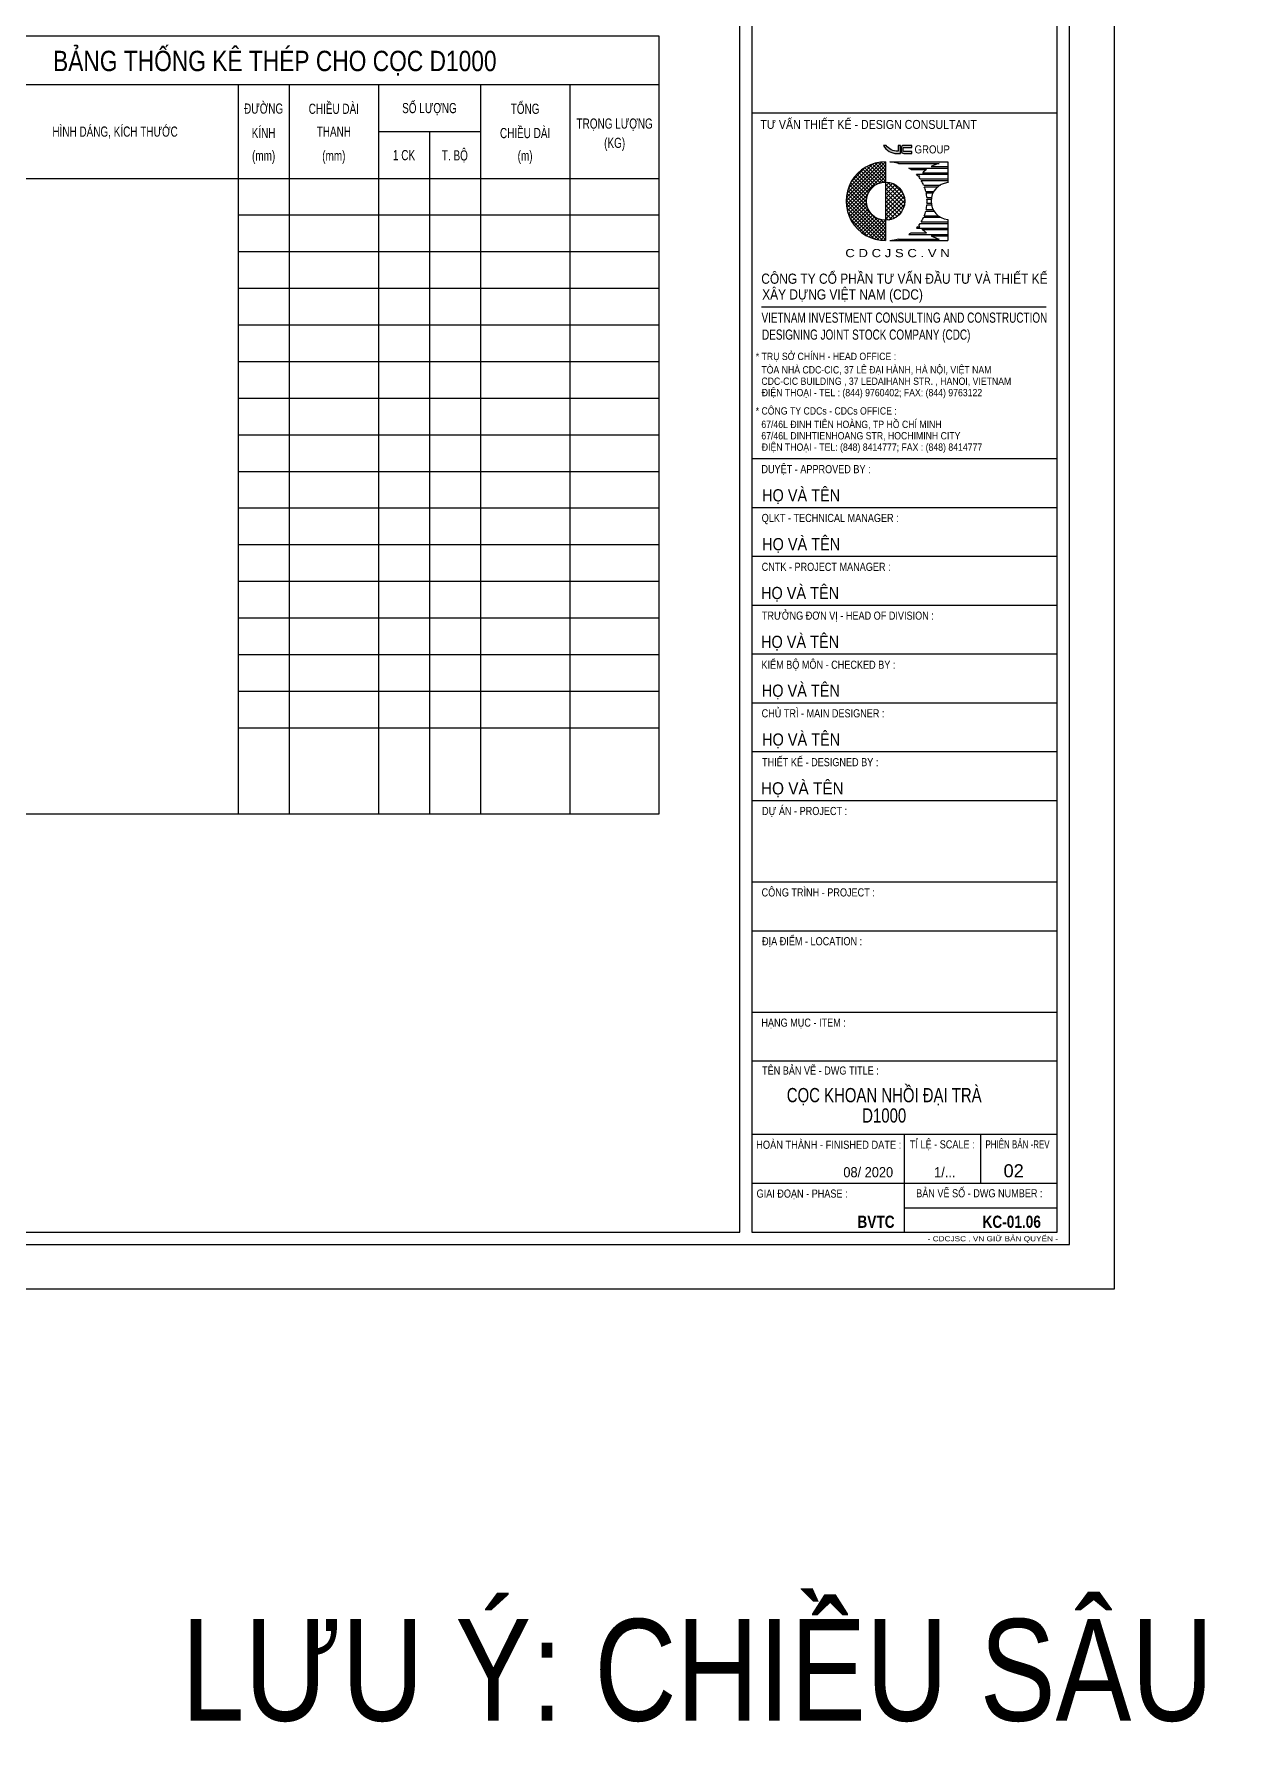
# Model space of a CAD drawing. Extents: x 171424 to 249266, y 74893 to 149166.
# Drawn here: x 208340 to 215696, y 100070 to 110601 of the extents above; entities that cross this region are included whole.
import ezdxf
from ezdxf.enums import TextEntityAlignment as Align

# ---------------------------------------------------------------- set-up
doc = ezdxf.new("R2010")
doc.units = 0
doc.header["$LTSCALE"] = 500
doc.header["$MEASUREMENT"] = 0
doc.layers.get('0').update_dxf_attribs({"linetype": 'CONTINUOUS'})
doc.layers.get('DEFPOINTS').update_dxf_attribs({"linetype": 'CONTINUOUS'})
for name, color, linetype in [('03.CDC.BORDER', 3, 'CONTINUOUS'), ('06.CDC.TEXT', 2, 'CONTINUOUS'), ('10.CDC.HATCH', 9, 'CONTINUOUS'), ('11.CDC.NOTE', 8, 'CONTINUOUS'), ('CDC -TEXT KHUNG', 7, 'CONTINUOUS'), ('CDC-KHUNGTEN', 7, 'CONTINUOUS'), ('CDC.10.HATCH', 9, 'CONTINUOUS')]:
    doc.layers.add(name, color=color, linetype=linetype)
doc.styles.add('ARIAL', font='arial.ttf', dxfattribs={"width": 0.8})
doc.styles.add('Arial_B_3', font='arialbd.ttf', dxfattribs={"width": 0.75, "height": 3})
doc.styles.add('KT CDC', font='arial.ttf', dxfattribs={"width": 0.85, "height": 200})

# ---------------------------------------------------------------- blocks, each defined once
blk = doc.blocks.new('LOGOmoi')
at = {"layer": 'CDC -TEXT KHUNG'}
h = blk.add_hatch(color=1, dxfattribs=at)
h.paths.add_polyline_path([(1.46, 5.45), (1.26, 5.45), (1.26, 4.88), (1.21, 4.88, -0.237912), (0.06, 5.45), (-0.2, 5.45, 0.272847), (1.14, 4.66), (1.46, 4.66)])
h.paths.add_polyline_path([(2.59, 5.45), (1.8, 5.45, 0.414214), (1.54, 5.2), (1.54, 4.92, 0.414214), (1.8, 4.66), (2.59, 4.66), (2.59, 4.87), (1.8, 4.87, -0.414214), (1.74, 4.92), (1.74, 5.2, -0.414214), (1.8, 5.25), (2.59, 5.25)])
h = blk.add_hatch(dxfattribs=at)
h.set_pattern_fill('ANSI37', color=102, scale=2.293939, angle=360, style=0)
h.set_pattern_definition([(45, (-2844.4439, 636.61023), (-0.178426552, 0.178426553), []), (135, (-2844.4439, 636.61023), (-0.178426552, -0.178426553), [])])
edge = h.paths.add_edge_path()
edge.add_arc((0.02, 0), 1.87, 90, 270)
edge.add_line((0.02, -1.88), (0.02, -3.84))
edge.add_line((0.02, -3.84), (-0.17, -3.84))
edge.add_line((-0.17, -3.84), (-0.36, -3.83))
edge.add_line((-0.36, -3.83), (-0.55, -3.8))
edge.add_line((-0.55, -3.8), (-0.73, -3.77))
edge.add_line((-0.73, -3.77), (-0.92, -3.73))
edge.add_line((-0.92, -3.73), (-1.1, -3.68))
edge.add_line((-1.1, -3.68), (-1.28, -3.62))
edge.add_line((-1.28, -3.62), (-1.45, -3.55))
edge.add_line((-1.45, -3.55), (-1.63, -3.48))
edge.add_line((-1.63, -3.48), (-1.79, -3.39))
edge.add_line((-1.79, -3.39), (-1.96, -3.3))
edge.add_line((-1.96, -3.3), (-2.12, -3.2))
edge.add_line((-2.12, -3.2), (-2.27, -3.09))
edge.add_line((-2.27, -3.09), (-2.42, -2.97))
edge.add_line((-2.42, -2.97), (-2.56, -2.85))
edge.add_line((-2.56, -2.85), (-2.7, -2.72))
edge.add_line((-2.7, -2.72), (-2.83, -2.58))
edge.add_line((-2.83, -2.58), (-2.95, -2.44))
edge.add_line((-2.95, -2.44), (-3.07, -2.29))
edge.add_line((-3.07, -2.29), (-3.18, -2.14))
edge.add_line((-3.18, -2.14), (-3.28, -1.98))
edge.add_line((-3.28, -1.98), (-3.37, -1.81))
edge.add_line((-3.37, -1.81), (-3.46, -1.64))
edge.add_line((-3.46, -1.64), (-3.53, -1.47))
edge.add_line((-3.53, -1.47), (-3.6, -1.3))
edge.add_line((-3.6, -1.3), (-3.66, -1.12))
edge.add_line((-3.66, -1.12), (-3.71, -0.93))
edge.add_line((-3.71, -0.93), (-3.75, -0.75))
edge.add_line((-3.75, -0.75), (-3.79, -0.56))
edge.add_line((-3.79, -0.56), (-3.81, -0.38))
edge.add_line((-3.81, -0.38), (-3.82, -0.19))
edge.add_line((-3.82, -0.19), (-3.83, 0))
edge.add_line((-3.83, 0), (-3.82, 0.19))
edge.add_line((-3.82, 0.19), (-3.81, 0.38))
edge.add_line((-3.81, 0.38), (-3.79, 0.56))
edge.add_line((-3.79, 0.56), (-3.75, 0.75))
edge.add_line((-3.75, 0.75), (-3.71, 0.93))
edge.add_line((-3.71, 0.93), (-3.66, 1.12))
edge.add_line((-3.66, 1.12), (-3.6, 1.3))
edge.add_line((-3.6, 1.3), (-3.53, 1.47))
edge.add_line((-3.53, 1.47), (-3.46, 1.64))
edge.add_line((-3.46, 1.64), (-3.37, 1.81))
edge.add_line((-3.37, 1.81), (-3.28, 1.98))
edge.add_line((-3.28, 1.98), (-3.18, 2.14))
edge.add_line((-3.18, 2.14), (-3.07, 2.29))
edge.add_line((-3.07, 2.29), (-2.95, 2.44))
edge.add_line((-2.95, 2.44), (-2.83, 2.58))
edge.add_line((-2.83, 2.58), (-2.7, 2.72))
edge.add_line((-2.7, 2.72), (-2.56, 2.85))
edge.add_line((-2.56, 2.85), (-2.42, 2.97))
edge.add_line((-2.42, 2.97), (-2.27, 3.09))
edge.add_line((-2.27, 3.09), (-2.12, 3.2))
edge.add_line((-2.12, 3.2), (-1.96, 3.3))
edge.add_line((-1.96, 3.3), (-1.79, 3.39))
edge.add_line((-1.79, 3.39), (-1.63, 3.48))
edge.add_line((-1.63, 3.48), (-1.45, 3.55))
edge.add_line((-1.45, 3.55), (-1.28, 3.62))
edge.add_line((-1.28, 3.62), (-1.1, 3.68))
edge.add_line((-1.1, 3.68), (-0.92, 3.73))
edge.add_line((-0.92, 3.73), (-0.73, 3.77))
edge.add_line((-0.73, 3.77), (-0.55, 3.8))
edge.add_line((-0.55, 3.8), (-0.36, 3.83))
edge.add_line((-0.36, 3.83), (-0.17, 3.84))
edge.add_line((-0.17, 3.84), (0.02, 3.84))
edge.add_line((0.02, 3.84), (0.02, 1.87))
h = blk.add_hatch(dxfattribs=at)
h.set_pattern_fill('ANSI37', color=1, scale=2.293939, angle=360, style=0)
h.set_pattern_definition([(45, (-486.53502, -144.21504), (-0.20275745, 0.20275745), []), (135, (-486.53502, -144.21504), (-0.20275745, -0.20275745), [])])
h.paths.add_polyline_path([(0.02, 1.87), (0.02, -1.81), (0.02, -1.88, 0.414214), (1.89, 0, 0.414214)])
at = {"layer": 'CDC -TEXT KHUNG', "color": 102}
for p, q in [((0.02, 3.84), (0.02, -1.81)), ((0.42, 3.85), (6.1, 3.85)), ((1.28, 3.7), (5.24, 3.7)), ((4.47, 3.39), (6.1, 3.39)), ((6.1, 3.85), (6.1, 1.81)), ((2.3, 3.24), (6.1, 3.24)), ((2.51, 3.09), (4.01, 3.09)), ((3.03, 2.63), (6.1, 2.63)), ((3.16, 2.49), (3.36, 2.49)), ((3.4, 2.17), (6.1, 2.17)), ((3.49, 2.03), (6.1, 2.03)), ((3.64, 2.78), (6.1, 2.78)), ((3.74, 1.57), (5.37, 1.57)), ((3.8, 1.42), (5.15, 1.42)), ((3.95, 0.96), (4.75, 0.96)), ((3.98, 0.81), (4.66, 0.81)), ((4.05, 0.35), (4.51, 0.35)), ((4.06, 0.2), (4.49, 0.2)), ((3.74, -1.57), (5.37, -1.57)), ((3.8, -1.42), (5.15, -1.42)), ((3.95, -0.96), (4.75, -0.96)), ((3.98, -0.81), (4.66, -0.81)), ((4.05, -0.35), (4.51, -0.35)), ((4.06, -0.2), (4.49, -0.2)), ((0.02, -1.81), (0.02, -3.84)), ((2.3, -3.24), (6.1, -3.24)), ((2.51, -3.09), (4.01, -3.09)), ((3.03, -2.63), (6.1, -2.63)), ((3.16, -2.49), (3.36, -2.49)), ((3.4, -2.17), (6.1, -2.17)), ((3.49, -2.03), (6.1, -2.03)), ((3.64, -2.78), (6.1, -2.78)), ((6.1, -1.79), (6.1, -3.84)), ((0.01, -3.84), (0.02, -3.84)), ((0.42, -3.84), (6.1, -3.84)), ((1.28, -3.7), (5.24, -3.7)), ((4.47, -3.39), (6.1, -3.39))]:
    blk.add_line(p, q, dxfattribs=at)
at = {"layer": 'CDC -TEXT KHUNG', "color": 1}
for points in [[(1.46, 5.45), (1.26, 5.45), (1.26, 4.88), (1.21, 4.88, -0.237912), (0.06, 5.45), (-0.2, 5.45, 0.272847), (1.14, 4.66), (1.46, 4.66)], [(2.59, 5.45), (1.8, 5.45, 0.414214), (1.54, 5.2), (1.54, 4.92, 0.414214), (1.8, 4.66), (2.59, 4.66), (2.59, 4.87), (1.8, 4.87, -0.414214), (1.74, 4.92), (1.74, 5.2, -0.414214), (1.8, 5.25), (2.59, 5.25)]]:
    blk.add_lwpolyline(points, format="xyb", close=True, dxfattribs=at)
at = {"layer": 'CDC -TEXT KHUNG', "color": 102}
blk.add_circle((0.02, 0), 1.87, dxfattribs=at)
blk.add_arc((0, 0), 3.85, 89.7449, 270.2551, dxfattribs=at)
at = {"layer": 'CDC -TEXT KHUNG', "color": 112}
blk.add_ellipse((0.22, 0), major_axis=(-2.72, 2.72), ratio=1, start_param=-1.064136, end_param=-0.838054, dxfattribs=at)
at = {"layer": 'CDC -TEXT KHUNG', "color": 102}
for centre, major_axis, start_param, end_param in [((6.3, 0), (2.72, 2.72), 1.064136, 1.278853), ((0.22, 0), (-2.72, 2.72), -1.423028, -1.355019), ((0.22, 0), (2.72, 2.72), 6.199614, 6.251308), ((6.3, 0), (-2.72, 2.72), 0.083571, 0.124553), ((0.22, 0), (-2.72, 2.72), 4.527318, 4.587836), ((0.22, 0), (-2.72, 2.72), 4.346177, 4.481253), ((6.3, 0), (-2.72, 2.72), -0.147768, -0.022458), ((6.27, 0.01), (1.28, 1.28), 0.884906, 3.827483), ((0.22, 0), (-2.72, 2.72), 4.178765, 4.304301), ((0.22, 0), (2.72, 2.72), 5.589142, 5.7099), ((0.22, 0), (2.72, 2.72), 5.445131, 5.550443), ((0.22, 0), (2.72, 2.72), 4.943525, 5.078601), ((0.22, 0), (-2.72, 2.72), 3.549681, 3.675216), ((0.22, 0), (-2.72, 2.72), 3.714878, 3.835636), ((0.22, 0), (-2.72, 2.72), 2.925816, 2.993825), ((0.22, 0), (-2.72, 2.72), 3.17347, 3.225164), ((0.22, 0), (2.72, 2.72), 4.836942, 4.89746), ((6.3, 0), (-2.72, 2.72), 1.446243, 1.487225), ((6.3, 0), (-2.72, 2.72), 1.538919, 1.718564), ((0.22, 0.01), (2.72, 2.72), 3.979647, 4.205729), ((6.3, 0), (2.72, 2.72), 3.433536, 3.648253)]:
    blk.add_ellipse(centre, major_axis=major_axis, ratio=1, start_param=start_param, end_param=end_param, dxfattribs=at)
at = {"layer": 'CDC -TEXT KHUNG', "color": 1, "style": 'KT CDC', "width": 0.85}
blk.add_text('GROUP', height=0.792, dxfattribs=at).set_placement((2.85, 4.67))
at = {"layer": 'CDC -TEXT KHUNG', "color": 102, "style": 'KT CDC', "width": 1.15}
blk.add_text('C D C J S C . V N', height=0.8, dxfattribs=at).set_placement((-3.92, -5.47))
blk = doc.blocks.new('KHUNG A1')
at = {"layer": 'CDC-KHUNGTEN', "color": 6, "lineweight": 25}
for p, q in [((10444.22, 987.17), (10369.22, 987.17)), ((10444.22, 902.17), (10369.22, 902.17)), ((10444.22, 890.17), (10369.22, 890.17)), ((10444.22, 878.17), (10369.22, 878.17)), ((10444.22, 866.17), (10369.22, 866.17)), ((10444.22, 854.17), (10369.22, 854.17)), ((10444.22, 842.17), (10369.22, 842.17)), ((10444.22, 830.17), (10369.22, 830.17)), ((10444.22, 818.17), (10369.22, 818.17)), ((10444.22, 798.17), (10369.22, 798.17)), ((10444.22, 786.17), (10369.22, 786.17)), ((10444.22, 766.17), (10369.22, 766.17)), ((10444.22, 754.17), (10369.22, 754.17)), ((10444.22, 736.17), (10369.22, 736.17)), ((10406.72, 712.17), (10406.72, 736.17)), ((10425.47, 724.17), (10425.47, 736.17)), ((10444.22, 724.17), (10369.22, 724.17)), ((10406.72, 718.17), (10444.22, 718.17))]:
    blk.add_line(p, q, dxfattribs=at)
at = {"layer": 'CDC-KHUNGTEN', "color": 6}
blk.add_line((10371.61, 939.54), (10441.55, 939.54), dxfattribs=at)
at = {"layer": 'CDC-KHUNGTEN'}
for points in [[(10366.22, 712.17), (10366.22, 1278.17), (9655.22, 1278.17), (9655.22, 712.17)], [(10369.22, 712.17), (10444.22, 712.17), (10444.22, 1278.17), (10369.22, 1278.17)]]:
    blk.add_lwpolyline(points, close=True, dxfattribs=at)
at = {"layer": 'CDC.10.HATCH', "color": 8}
blk.add_lwpolyline([(9652.22, 709.17), (10447.22, 709.17), (10447.22, 1281.17), (9652.22, 1281.17)], close=True, dxfattribs=at)
at = {"layer": 'DEFPOINTS', "color": 1}
blk.add_lwpolyline([(9617.22, 698.17), (9617.22, 1292.17), (10458.22, 1292.17), (10458.22, 698.17), (9617.22, 698.17)], close=True, dxfattribs=at)
at = {"layer": 'CDC-KHUNGTEN', "xscale": 2.513908497502836, "yscale": 2.513908497502836, "zscale": 2.513908497502836}
blk.add_blockref('LOGOmoi', (10402.02, 965.5), dxfattribs=at)
at = {"layer": 'CDC -TEXT KHUNG', "style": 'KT CDC', "width": 0.85}
blk.add_text('TƯ VẤN THIẾT KẾ - DESIGN CONSULTANT', height=2.2, dxfattribs=at).set_placement((10397.88, 983.26), align=Align.CENTER)
at = {"layer": 'CDC -TEXT KHUNG', "color": 7, "style": 'Arial_B_3', "width": 0.8}
blk.add_text('BVTC', height=3, dxfattribs=at).set_placement((10404.27, 713.25), align=Align.RIGHT)
at = {"layer": 'CDC -TEXT KHUNG', "color": 6, "style": 'KT CDC', "width": 1.15}
blk.add_text('- CDCJSC . VN GIỮ BẢN QUYỂN -', height=1.2569, dxfattribs=at).set_placement((10412.41, 709.94))
at = {"layer": 'CDC-KHUNGTEN', "color": 6}
for s, height, style, width, p in [('CÔNG TY CỔ PHẦN TƯ VẤN ÐẦU TƯ VÀ THIẾT KẾ', 2.5, 'KT CDC', 0.84, (10371.52, 945.21)), ('XÂY DỰNG VIỆT NAM (CDC)', 2.5, 'KT CDC', 0.84, (10371.74, 941.34)), ('VIETNAM INVESTMENT CONSULTING AND CONSTRUCTION ', 2.5, 'KT CDC', 0.7, (10371.58, 935.64)), ('DESIGNING JOINT STOCK COMPANY (CDC)', 2.5, 'KT CDC', 0.7, (10371.7, 931.47)), ('* TRỤ SỞ CHÍNH - HEAD OFFICE :', 1.8, 'KT CDC', 0.85, (10370.17, 926.47)), ('TÒA NHÀ CDC-CIC, 37 LÊ ĐẠI HÀNH, HÀ NỘI, VIỆT NAM', 1.8, 'KT CDC', 0.85, (10371.55, 923.17)), ('ĐIỆN THOẠI - TEL : (844) 9760402; FAX: (844) 9763122', 1.8, 'KT CDC', 0.85, (10371.63, 917.57)), ('CDC-CIC BUILDING , 37 LEDAIHANH STR. , HANOI, VIETNAM', 1.8, 'KT CDC', 0.85, (10371.55, 920.37)), ('* CÔNG TY CDCs - CDCs OFFICE :', 1.8, 'KT CDC', 0.85, (10370.14, 913.07)), ('67/46L ĐINH TIÊN HOÀNG, TP HỒ CHÍ MINH', 1.8, 'KT CDC', 0.85, (10371.53, 909.77)), ('67/46L DINHTIENHOANG STR, HOCHIMINH CITY', 1.8, 'KT CDC', 0.85, (10371.53, 906.97)), ('ĐIỆN THOẠI - TEL: (848) 8414777; FAX : (848) 8414777', 1.8, 'KT CDC', 0.85, (10371.64, 904.17)), ('DUYỆT - APPROVED BY :', 2, 'ARIAL', 0.8, (10371.55, 898.67)), ('QLKT - TECHNICAL MANAGER :', 2, 'ARIAL', 0.8, (10371.62, 886.67)), ('CNTK - PROJECT MANAGER :', 2, 'ARIAL', 0.8, (10371.62, 874.67)), ('TRƯỞNG ĐƠN VỊ - HEAD OF DIVISION :', 2, 'ARIAL', 0.8, (10371.67, 862.67)), ('KIỂM BỘ MÔN - CHECKED BY :', 2, 'ARIAL', 0.8, (10371.56, 850.61)), ('CHỦ TRÌ - MAIN DESIGNER :', 2, 'ARIAL', 0.8, (10371.61, 838.67)), ('THIẾT KẾ - DESIGNED BY :', 2, 'ARIAL', 0.8, (10371.72, 826.67)), ('DỰ ÁN - PROJECT :  ', 2, 'ARIAL', 0.8, (10371.71, 814.67)), ('CÔNG TRÌNH - PROJECT :  ', 2, 'ARIAL', 0.8, (10371.6, 794.67)), ('ĐỊA ĐIỂM - LOCATION :', 2, 'ARIAL', 0.8, (10371.71, 782.67)), ('HẠNG MỤC - ITEM : ', 2, 'ARIAL', 0.8, (10371.55, 762.67)), ('TÊN BẢN VẼ - DWG TITLE :', 2, 'ARIAL', 0.8, (10371.71, 750.9)), ('TỈ LỆ - SCALE :', 2, 'ARIAL', 0.8, (10408.04, 732.76)), ('PHIÊN BẢN -REV', 2, 'ARIAL', 0.7, (10426.6, 732.76)), ('GIAI ĐOẠN - PHASE :', 2, 'ARIAL', 0.8, (10370.37, 720.67)), ('BẢN VẼ SỐ - DWG NUMBER :', 2, 'ARIAL', 0.8, (10409.58, 720.74))]:
    blk.add_text(s, height=height, dxfattribs=dict(at, style=style, width=width)).set_placement(p)
at = {"layer": 'CDC-KHUNGTEN', "color": 7}
for style, width, p in [('KT CDC', 0.85, (10371.71, 891.73)), ('KT CDC', 0.85, (10371.72, 879.73)), ('KT CDC', 0.85, (10371.45, 867.73)), ('KT CDC', 0.85, (10371.45, 855.73)), ('KT CDC', 0.85, (10371.64, 843.73)), ('KT CDC', 0.85, (10371.71, 831.73)), ('ARIAL', 0.9, (10371.44, 819.73))]:
    blk.add_text('HỌ VÀ TÊN', height=3, dxfattribs=dict(at, style=style, width=width)).set_placement(p)
at = {"layer": 'CDC-KHUNGTEN', "color": 6, "style": 'ARIAL', "width": 0.814645}
blk.add_text('HOÀN THÀNH - FINISHED DATE :', height=2, dxfattribs=at).set_placement((10370.27, 732.67), (10405.93, 732.67), align=Align.FIT)
at = {"layer": 'CDC-KHUNGTEN', "color": 7, "style": 'KT CDC'}
blk.add_text('02', height=3.2, dxfattribs=at).set_placement((10436.02, 725.67), align=Align.RIGHT)
at = {"layer": 'CDC-KHUNGTEN', "color": 7, "style": 'ARIAL', "width": 0.9}
for s, p in [('08/ 2020', (10403.92, 725.67)), ('1/...', (10419.23, 725.67))]:
    blk.add_text(s, height=2.5, dxfattribs=at).set_placement(p, align=Align.RIGHT)

msp = doc.modelspace()

# ---------------------------------------------------------------- linework, layer by layer
at = {"layer": '03.CDC.BORDER'}
msp.add_lwpolyline([(207455.04, 110592.68), (212177.1, 110592.68), (212177.1, 105810.93), (207455.04, 105810.93)], close=True, dxfattribs=at)
at = {"layer": '10.CDC.HATCH'}
for p, q in [((209592.54, 109491.59), (212177.1, 109491.59)), ((209592.54, 109491.59), (212177.1, 109491.59)), ((209592.54, 109266.59), (212177.1, 109266.59)), ((209592.54, 109041.59), (212177.1, 109041.59)), ((209592.54, 108816.59), (212177.1, 108816.59)), ((209592.54, 108591.59), (212177.1, 108591.59)), ((209592.54, 108366.59), (212177.1, 108366.59)), ((209592.54, 108141.59), (212177.1, 108141.59)), ((209592.54, 107916.59), (212177.1, 107916.59)), ((209592.54, 107916.59), (212177.1, 107916.59)), ((209592.54, 107691.59), (212177.1, 107691.59)), ((209592.54, 107466.59), (212177.1, 107466.59)), ((209592.54, 107466.59), (212177.1, 107466.59)), ((209592.54, 107241.59), (212177.1, 107241.59)), ((209592.54, 107016.59), (212177.1, 107016.59)), ((209592.54, 106791.59), (212177.1, 106791.59)), ((209592.54, 106566.59), (212177.1, 106566.59)), ((209592.54, 106341.59), (212177.1, 106341.59)), ((209592.54, 106341.59), (212177.1, 106341.59)), ((209592.54, 106341.59), (212177.1, 106341.59)), ((209592.54, 106341.59), (212177.1, 106341.59))]:
    msp.add_line(p, q, dxfattribs=at)
at = {"layer": '11.CDC.NOTE'}
for p, q in [((207455.04, 110292.68), (212177.1, 110292.68)), ((209592.54, 110292.68), (209592.54, 105810.93)), ((209905.04, 110292.68), (209905.04, 105810.93)), ((210455.04, 110292.68), (210455.04, 105810.93)), ((211080.04, 110292.68), (211080.04, 105810.93)), ((211630.04, 110292.68), (211630.04, 105810.93)), ((210455.04, 110003.59), (211080.04, 110003.59)), ((210767.54, 110003.59), (210767.54, 105810.93)), ((207455.04, 109714.5), (212177.1, 109714.5))]:
    msp.add_line(p, q, dxfattribs=at)

# ---------------------------------------------------------------- block references
at = {"xscale": 25, "yscale": 25, "zscale": 25}
msp.add_blockref('KHUNG A1', (-46482.15, 85438.58), dxfattribs=at)

# ---------------------------------------------------------------- texts
at = {"layer": '06.CDC.TEXT', "style": 'ARIAL'}
for s, height, width, p in [('BẢNG THỐNG KÊ THÉP CHO CỌC D1000', 125, 0.8, (209817.54, 110442.68)), ('ĐƯỜNG', 62.5, 0.7, (209748.79, 110152.76)), ('CHIỀU DÀI', 62.5, 0.7, (210180.04, 110152.76)), ('TỔNG', 62.5, 0.7, (211355.04, 110152.76)), ('KÍNH', 62.5, 0.7, (209748.79, 110003.59)), ('THANH', 62.5, 0.7, (210180.04, 110003.59)), ('CHIỀU DÀI', 62.5, 0.7, (211355.04, 110003.59)), ('(KG)', 62.5, 0.7, (211905.04, 109926.78)), ('(mm)', 62.5, 0.7, (209748.79, 109847.63)), ('(mm)', 62.5, 0.7, (210180.04, 109847.63)), ('1 CK', 62.5, 0.7, (210611.29, 109859.04)), ('T. BỘ', 62.5, 0.7, (210923.79, 109859.04)), ('(m)', 62.5, 0.7, (211355.04, 109847.63))]:
    msp.add_text(s, height=height, dxfattribs=dict(at, width=width)).set_placement(p, align=Align.MIDDLE)
at = {"layer": '06.CDC.TEXT', "style": 'ARIAL', "width": 0.7}
for s, p in [('SỐ LƯỢNG', (210767.54, 110148.13)), ('HÌNH DÁNG, KÍCH THƯỚC', (208836.29, 110003.59)), ('TRỌNG LƯỢNG', (211905.04, 110052.96))]:
    msp.add_text(s, height=62.5, dxfattribs=at).set_placement(p, align=Align.MIDDLE_CENTER)
at = {"layer": '06.CDC.TEXT', "style": 'ARIAL', "width": 0.8}
msp.add_text('LƯU Ý: CHIỀU SÂU "A" PHỤ THUỘC VÀO TỪNG CÔNG TRÌNH VÀ KẾT QUẢ TÍNH TOÁN CỤ THỂ', height=625, dxfattribs=at).set_placement((225008, 100242), align=Align.CENTER)
at = {"layer": 'CDC -TEXT KHUNG', "color": 6, "style": 'ARIAL', "width": 0.75}
for s, p in [('CỌC KHOAN NHỒI ĐẠI TRÀ', (213560.94, 104041.33)), ('D1000', (213560.94, 103916.33))]:
    msp.add_text(s, height=87.5, dxfattribs=at).set_placement(p, align=Align.CENTER)
at = {"layer": 'CDC -TEXT KHUNG', "color": 7, "style": 'Arial_B_3', "width": 0.8}
msp.add_text('KC-01.06', height=75, dxfattribs=at).set_placement((214523.44, 103269.87), align=Align.RIGHT)

doc.saveas('drawing.dxf')
